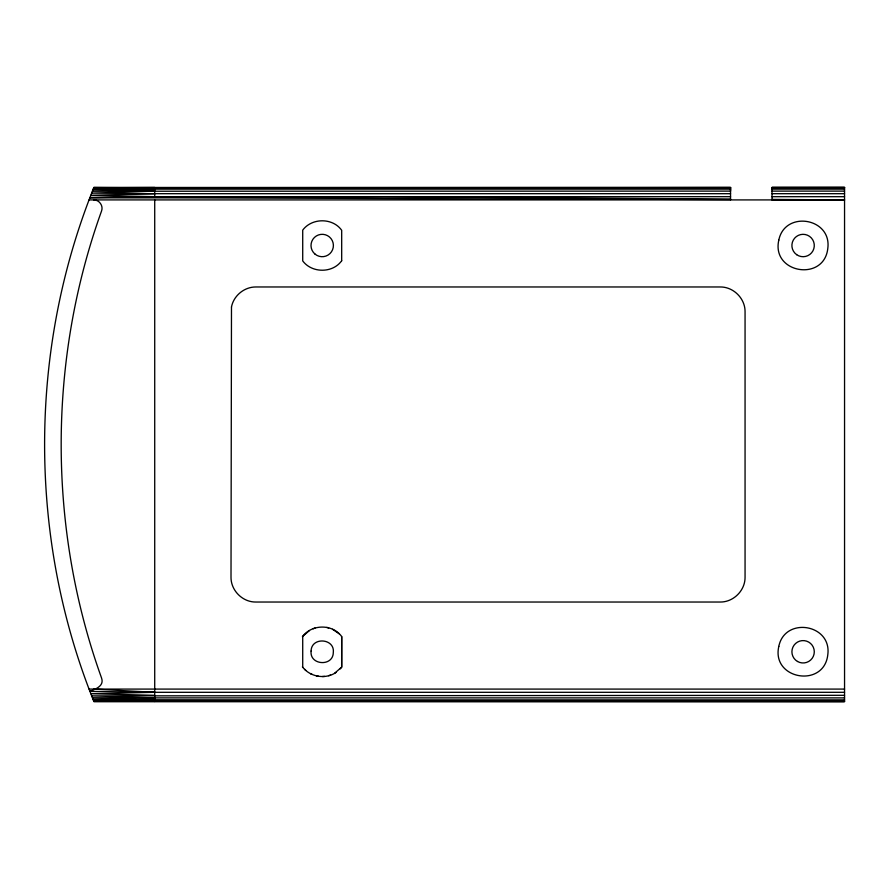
<?xml version="1.0" encoding="UTF-8"?>
<svg xmlns="http://www.w3.org/2000/svg" width="889" height="889" viewBox="0 0 889 889"><rect width="100%" height="100%" fill="white"/><g stroke="black" fill="none" stroke-linecap="round" stroke-linejoin="round"><path stroke-width="1.33" d="M302.404 636.724C311.528 624.045 332.586 623.734 341.687 636.546L341.654 667.139L334.809 673.084M92.378 191.246L93.878 187.468L730.547 187.468L730.547 191.113L92.378 191.246L89.044 199.914C29.793 355.867 29.793 533.133 89.044 689.086L93.878 701.532L844.55 701.532L844.55 187.468L772.008 187.468L772.008 199.914M730.547 189.135L154.719 189.135L93.478 188.479L93.778 187.723L730.547 187.512L730.547 199.914M303.205 635.891L309.483 630.534M340.265 668.884L341.687 667.172L341.687 636.546M93.745 199.914C99.268 199.769 103.546 205.848 101.557 210.993C47.717 360.523 47.717 528.477 101.557 678.007C104.48 686.108 95.423 689.053 89.933 691.409L154.719 692.309L844.55 692.309M336.164 672.373C325.63 679.663 310.05 677.118 302.404 666.828M313.195 628.756L314.962 628.045M330.552 675.129L328.552 675.684M324.652 676.407L322.44 676.529M730.547 193.691L154.719 193.691L90.811 195.269L154.719 196.691L730.547 196.691M730.547 199.558L89.933 197.591L154.719 196.691L154.719 187.468L93.778 187.723L730.547 187.901M93.478 188.479L154.719 187.901L93.878 187.468M844.55 699.865L154.719 699.865L93.478 700.521L844.55 701.099M154.719 189.135L92.989 189.69L154.719 191.113L91.656 193.113L154.719 193.691M844.55 695.309L91.656 695.887L154.719 697.887L844.55 697.887M93.878 701.532L844.55 701.532L93.778 701.277M89.933 197.591L384.881 196.691L730.547 199.114M384.881 187.901L730.547 187.579M772.008 187.901L844.55 187.901M772.008 189.135L844.55 189.135M772.008 191.113L844.55 191.113M772.008 193.691L844.55 193.691M772.008 196.691L844.55 196.691M89.044 199.914L844.55 199.914L772.008 199.403M89.044 689.086L844.55 689.086M92.378 697.754L154.719 697.887L92.989 699.31L154.719 699.865M772.008 199.692L844.55 199.914M154.719 695.309L90.811 693.731L154.719 692.309L154.719 199.914M93.745 689.086L154.719 692.309L154.719 701.532M326.841 627.401L328.674 627.912M318.484 676.229L316.428 675.884M332.553 629.279L339.376 633.924M311.995 674.329L310.55 673.751M305.838 670.462L304.76 669.317M302.716 636.391L302.716 667.172M231.484 306.983L231.007 577.161C230.807 590.463 242.575 602.231 255.876 602.031L720.179 602.031C733.481 602.231 745.26 590.463 745.06 577.161L745.06 311.839C745.26 298.537 733.481 286.769 720.179 286.969L255.876 286.969C244.319 286.891 233.651 295.648 231.484 306.983M778.797 240.163C771.23 273.423 824.381 282.135 827.826 248.198C831.715 217.816 784.82 210.126 778.797 240.163M778.797 646.436C771.23 679.696 824.381 688.408 827.826 654.471C831.715 624.078 784.82 616.388 778.797 646.436M311.106 651.048C309.383 665.361 333.153 666.917 333.297 652.504C335.031 638.202 311.261 636.646 311.106 651.048M341.687 260.744C332.708 273.39 311.906 273.323 302.716 260.899L302.716 230.129C311.906 217.705 332.708 217.638 341.687 230.284L341.687 260.744M844.55 187.468L772.008 187.501L844.55 187.468M796.677 254.687A11.19 11.19 0 0 0 814.246 246.475A11.19 11.19 0 0 0 798.355 235.374A11.19 11.19 0 0 0 796.677 254.687M797.5 661.472A11.19 11.19 0 0 0 814.291 651.781A11.19 11.19 0 0 0 797.5 642.091A11.19 11.19 0 0 0 797.5 661.472M314.973 254.054A11.19 11.19 0 0 0 333.219 247.498A11.19 11.19 0 0 0 318.418 234.974A11.19 11.19 0 0 0 314.973 254.054"/></g></svg>
